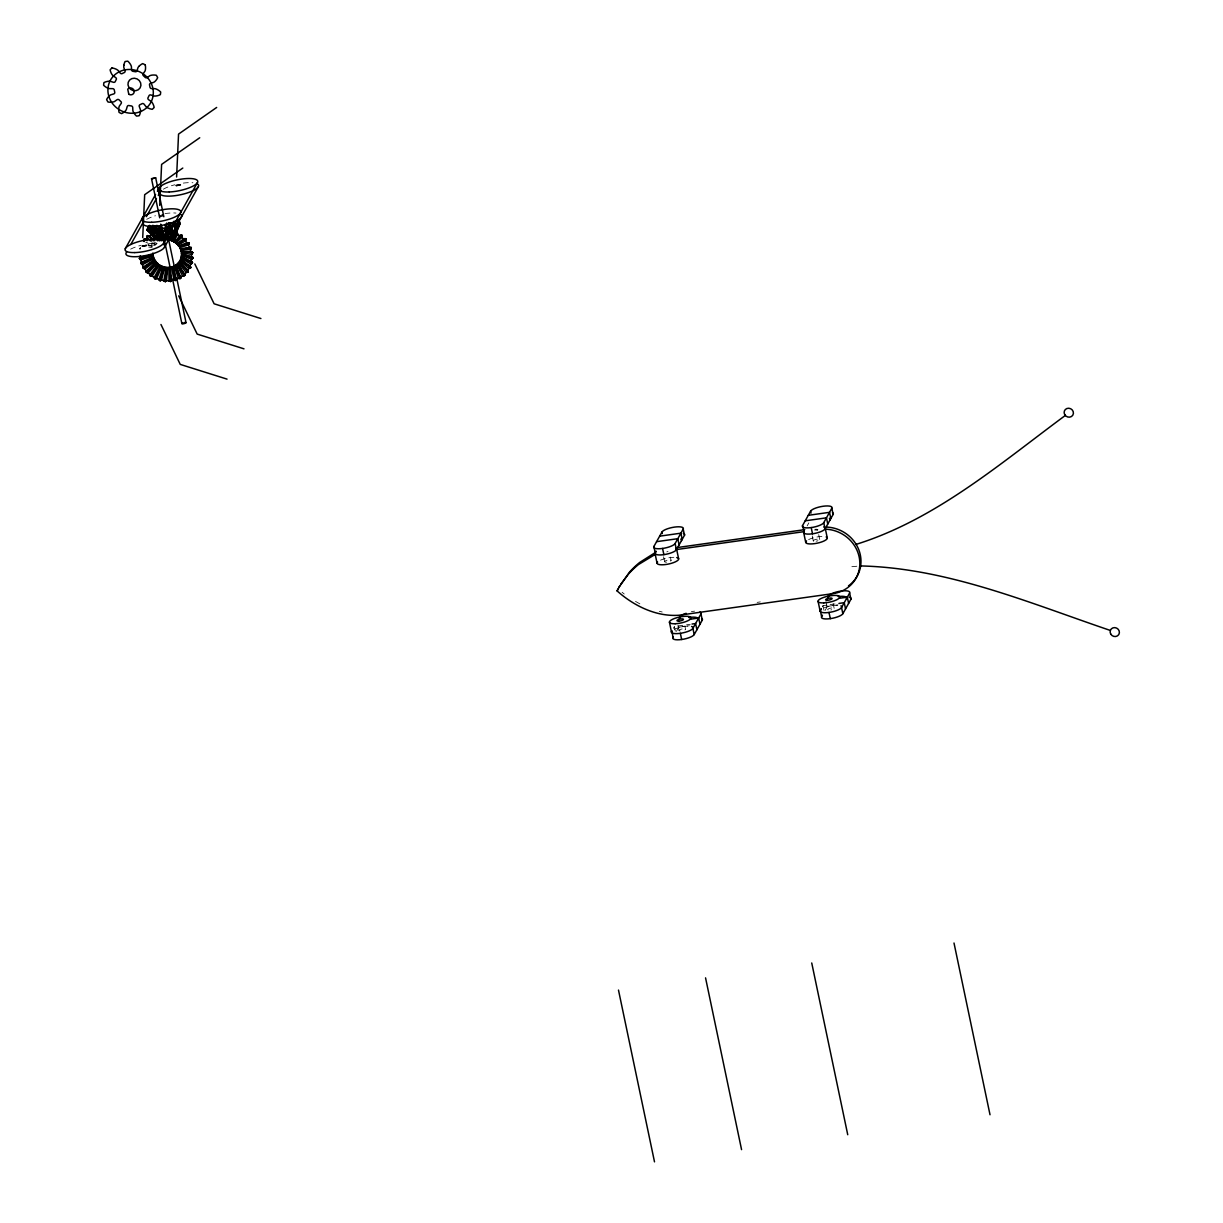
<?xml version="1.0" encoding="UTF-8"?>
<svg xmlns="http://www.w3.org/2000/svg" width="1223" height="1223" viewBox="0 0 1223 1223"><rect width="100%" height="100%" fill="white"/><g stroke="black" fill="none" stroke-linecap="round" stroke-linejoin="round"><path stroke-width="0.75" stroke-dasharray="5 3.75" d="M156.758 243.087L156.789 243.606A10.457 9.432 82.4 0 0 155.933 244.508L152.508 242.857M155.933 244.508C154.19 246.679 149.894 243.774 145.69 242.139M139.881 249.125L140.507 247.856M673.338 628.332L674.194 626.818M676.426 631.358L679.896 625.152M807.165 525.875L808.831 522.894M822.33 606.868L823.003 605.66L828.307 604.911M825.082 610.491L827.956 605.324M814.732 530.155L817.927 529.712M691.392 611.592L694.603 611.148M757.144 602.373L760.354 601.915M677.894 626.023L690.276 624.28M830.081 604.666L837.159 603.673M678.734 627.216L689.359 625.733M827.39 606.363L838 604.881M851.865 566.708L856.895 566.234M148.702 247.015L152.111 247.657M659.273 611.286L662.178 612.004M147.861 244.86L152.783 246.236M148.396 244.967L151.438 245.823M154.985 244.386L151.835 242.934L155.015 244.34A2.859 2.033 -80.5 0 1 155.428 244.31M153.12 243.102L155.734 244.371M639.889 603.872L632.887 599.943M153.594 241.695L156.789 243.606M622.125 592.284L624.234 594.011M818.707 534.619L819.746 539.542M833.123 603.413L834.162 608.335M812.24 535.934L813.264 540.856M825.968 601.456L827.696 609.65M823.003 605.66L823.981 610.323M670.403 557.122L671.091 560.394M684.834 625.916L685.522 629.203M663.585 556.786L664.624 561.709M678.016 625.595L679.04 630.502M674.362 626.528L675.325 631.175M163.378 189.183A19.813 5.504 -11.8 0 1 174.92 184.734M183.312 183.098A19.813 5.504 -11.8 0 1 192.928 182.762M130.647 249.14A19.813 5.504 -11.8 0 1 141.18 245.288M148.075 243.897A19.813 5.504 -11.8 0 1 156.957 243.239M146.714 219.33A19.813 5.504 -11.8 0 1 155.459 215.737M165.013 213.597A19.813 5.504 -11.8 0 1 175.99 213.062M155.046 245.181A2.645 1.819 -75.7 0 1 155.092 244.401M140.079 249.14A3.058 1.789 85.1 0 1 139.957 248.361M139.774 248.361A3.058 1.896 81.9 0 1 140.63 247.826M824.164 607.862A11.007 3.058 -11.8 0 1 837.709 605.263M828.032 609.971A3.302 0.917 -11.8 0 1 830.356 608.183A3.302 0.917 -11.8 0 1 834.147 608.473M831.732 609.742A3.302 0.917 -11.8 0 1 830.814 609.956M814.793 529.36A3.302 0.917 -11.8 0 1 817.438 529.421A3.302 0.917 -11.8 0 1 816.964 530.461M808.617 539.588A11.007 3.058 -11.8 0 1 823.859 536.5M813.616 541.178A3.302 0.917 -11.8 0 1 815.94 539.389A3.302 0.917 -11.8 0 1 819.716 539.679M817.958 540.749A3.302 0.917 -11.8 0 1 816.154 541.193M668.003 551.466A3.302 0.917 -11.8 0 1 666.81 551.909M660.512 560.18A11.007 3.058 -11.8 0 1 674.026 557.306M666.611 562.152A3.302 0.917 -11.8 0 1 664.96 561.189A3.302 0.917 -11.8 0 1 669.516 559.935A3.302 0.917 -11.8 0 1 670.51 561.082M674.393 629.249A11.007 3.058 -11.8 0 1 689.634 626.145M680.248 630.976A3.302 0.917 -11.8 0 1 679.713 629.784A3.302 0.917 -11.8 0 1 684.192 628.729A3.302 0.917 -11.8 0 1 684.941 629.876M151.79 246.327L148.304 245.426L151.82 246.266"/><path stroke-width="1.5" d="M168.85 232.125L168.881 226.821L166.848 227.417L167.276 232.599M172.856 232.248A3.058 2.828 -6.1 0 0 172.733 231.758A2.415 2.186 7.8 0 1 172.825 232.355L171.021 240.472M168.927 227.982L168.973 222.739M184.597 274.12L177.564 263.725L176.479 264.611A10.457 8.561 -5.2 0 1 175.393 265.33L180.545 278.385L180.836 277.3M169.11 228.365L169.202 222.647M150.979 234.663L151.576 232.722L152.722 233.104A3.012 2.4 -52.6 0 1 153.043 233.348L153.104 233.425M191.323 261.584L181.218 256.754A10.457 9.585 -27.5 0 0 181.386 255.5L181.646 255.362A2.859 2.339 -65.7 0 0 182.349 254.674L193.142 257.763L191.996 256.815M142.724 237.583L144.666 194.702L182.808 168.055M159.739 205.418L161.604 164.402L199.731 137.756M176.601 176.983L178.543 134.102L216.67 107.456M161.344 240.763C159.709 241.069 151.958 230.046 157.415 231.3A2.415 2.018 -39.2 0 1 157.828 231.835L162.72 240.32A10.457 10.09 -81.7 0 1 163.989 240.06C166.909 237.935 158.593 227.096 162.445 230.444A3.012 2.614 -27.3 0 1 162.674 230.811L160.763 224.115M156.254 262.226L146.439 272.347L147.907 272.943M170.18 229.695L170.654 222.678M167.475 267.531L165.395 281.535L166.542 280.786L167.536 267.394A10.457 7.995 12.4 0 0 168.85 267.378L170.303 267.378M167.796 231.04L167.765 230.964A3.012 2.691 -11.8 0 0 167.597 230.551L166.787 229.527A4.602 4.158 -23.1 0 1 167.796 230.964L168.254 239.998A10.457 10.365 -71.9 0 1 169.554 240.228L170.272 231.667A3.058 2.752 -0.8 0 1 171.939 230.734M164.004 240.014L160.198 231.346M176.372 279.44L175.837 280.388L172.993 266.675M154.557 259.964L155.474 260.927A10.457 7.904 42.2 0 0 156.315 261.967L146.347 270.956A19.904 17.458 36.3 0 1 144.88 269.075L155.504 260.912M167.826 231.407L167.841 231.33A19.904 19.354 41.7 0 1 170.18 231.835M171.021 240.579L171.021 240.518A10.457 10.426 -68.4 0 1 172.26 241.099L177.09 232.339L177.534 233.639A2.415 2.201 27 0 1 177.534 234.388L177.534 234.388A19.904 19.415 27.9 0 1 179.552 235.81L179.674 235.672M170.777 229.695L171.724 225.781M165.395 281.535L166.878 267.837L166.129 267.378L163.928 280.617A19.904 17.428 23.2 0 1 161.512 280.113L164.738 267.042A10.457 7.873 18.3 0 0 166.053 267.271L166.083 267.333M170.211 238.516A2.507 1.896 19.8 0 1 169.676 238.256A2.843 2.156 19.7 0 0 170.272 238.592L170.501 238.072A2.553 2.003 23 0 1 170.41 238.531M170.456 238.623L171.816 227.463A3.807 3.027 20.9 0 0 171.679 226.974L171.281 226.27M170.303 238.684L171.816 228.854M171.541 229.725L172.458 222.724M151.27 229.893A4.173 2.752 -50.8 0 0 151.377 231.804L152.86 230.612A2.782 1.804 -55.1 0 0 153.334 229.771L155.352 229.083L155.153 230.031A4.326 3.256 -49.7 0 0 155.306 231.162A6.956 5.412 -43.2 0 0 155.627 232.064L161.467 240.365A2.859 2.385 -43 0 1 161.91 239.647L156.422 230.643M161.207 239.234L155.352 229.083M176.479 264.611L182.624 275.725A2.415 1.376 -24 0 0 183.404 275.725L184.749 275.45L184.719 274.319M172.214 229.083L172.26 225.552M171.694 232.232L170.563 239.448A2.553 2.354 -6.1 0 1 170.991 240.182M172.535 227.279L173.07 223.931M177.473 234.571L173.605 241.741L177.06 232.324M171.801 232.263L170.914 240.014M167.123 228.946L167.429 237.675M142.082 264.596L141.058 262.593A2.415 1.162 63 0 1 141.333 262.288L153.594 257.136A10.457 8.209 54 0 1 153.242 255.897L153.135 255.836M144.513 268.999L143.213 267.226A3.012 1.361 53.4 0 1 143.29 266.981L154.71 259.673A10.457 8.041 48.2 0 1 154.113 258.496L153.349 257.38M173.131 226.362L174.063 221.149M155.611 232.08L157.11 230.612A2.782 2.186 -45.3 0 0 157.446 229.756L159.647 228.808L163.699 238.699M157.568 230.046A4.173 3.348 -44 0 1 156.116 232.003L161.696 240.35L162.292 239.555A1.544 1.238 -44.1 0 0 162.506 239.081L157.553 229.267M177.992 245.303C177.977 243.285 187.257 235.733 185.697 240.09A2.415 2.171 64.6 0 1 185.468 240.824L177.992 245.303A10.457 10.334 -48.1 0 1 178.803 246.358L186.981 242.781M176.051 243.132L181.814 237.247A2.415 2.201 46.5 0 0 181.906 236.498L181.677 235.106L175.929 242.032A2.645 2.415 39.7 0 0 175.134 242.215L181.738 235.152M152.294 234.877L148.426 231.071A6.956 3.226 -56.7 0 1 148.793 230.107A4.326 1.712 -59 0 1 149.191 229.098M174.614 224.91L175.393 221.47M162.766 231.055L165.457 239.891A10.457 10.258 -76.6 0 1 166.771 239.876L165.212 231.025A3.058 2.691 -17.5 0 1 166.802 229.802M154.22 277.453L160.687 265.529A10.457 7.797 30.3 0 1 159.54 264.841L152.156 276.123A19.904 17.367 29.8 0 0 154.22 277.376M147.662 228.869L149.114 226.209L151.3 228.93M173.635 241.695L173.651 241.65A10.457 10.457 0 0 1 174.767 242.444L174.965 242.276M151.148 229.511L149.084 226.27M178.13 245.028L178.161 244.921A2.859 2.66 55.3 0 0 178.237 244.065M154.954 240.534L149.145 236.238A2.415 1.819 -62.1 0 0 148.533 235.794C144.039 235.244 150.49 242.689 152.004 240.748M158.914 279.44L158.914 279.394A19.904 17.382 26.5 0 1 156.651 278.554L162.048 266.186A10.457 7.812 24.3 0 0 163.301 266.66L158.929 279.486A3.012 1.269 18.7 0 0 159.25 279.899L160.167 280.617L164.646 267.164M160.137 280.617L163.332 266.767M171.021 236.62L171.312 236.941A2.125 1.468 29.2 0 0 171.893 237.323A3.715 2.324 28.8 0 0 172.642 237.644L176.051 227.096M151.514 229.771L151.484 229.909A4.326 2.568 -57 0 0 151.377 230.918A6.956 4.479 -53 0 0 151.407 231.881L151.346 231.881M190.543 249.538A3.058 2.721 89.3 0 0 191.216 247.657L190.864 248.942A2.415 2.033 -85.3 0 1 190.406 249.553L180.714 250.134A10.457 10.029 -38.1 0 1 181.065 251.388L191.063 251.877M173.895 234.128L175.592 225.751M188.724 244.294L188.969 242.918L180.01 246.404A2.859 2.538 77.4 0 0 179.246 246.251L178.848 246.327M160.228 231.239L161.467 229.603M172.26 241.099L175.149 233.226M176.632 229.97C182.349 222.051 176.54 220.033 179.659 221.99A11.145 3.638 -34.6 0 1 179.781 222.112L176.724 230.062M180.285 248.743L180.561 248.728A2.859 2.446 -88 0 1 181.279 248.988L191.369 247.642L180.194 248.773A10.457 10.197 -43.2 0 0 179.598 247.612C179.796 244.111 192.638 243.056 187.318 242.689A4.602 4.066 75.4 0 1 188.892 242.934M175.592 233.44L178.94 225.2M160.075 239.57A2.324 1.559 -54.8 0 1 159.647 240.044L159.938 239.555A1.544 1.04 -54.9 0 0 160.228 239.097L160.305 238.867M175.072 234.954L178.955 225.231L178.054 223.977A2.782 1.315 34.8 0 0 177.427 223.305L177.09 223.09M169.554 240.228L170.563 239.448A2.859 2.599 2.8 0 0 169.829 239.922M156.315 230.688L161.421 240.35A2.843 2.217 -40.5 0 1 161.115 239.249M151.683 229.358L151.071 228.625M175.852 233.853L180.163 223.61A11.145 2.324 -34 0 0 180.194 223.457L178.161 221.791M167.123 237.751L166.206 230.581A6.956 5.916 0 0 1 165.288 229.909A4.326 3.776 -7.8 0 1 164.631 229.037L164.325 228.028L162.17 228.441L165.12 238.653A1.59 1.376 -23 0 1 165.029 239.234L164.31 240.105L160.748 231.621A6.956 5.901 -24.4 0 1 160.106 230.811A4.326 3.669 -33.5 0 1 159.709 229.863L159.647 228.808L158.256 228.93M166.695 230.428L166.725 230.383A11.145 1.101 -14.2 0 0 166.206 230.581L166.129 230.536M181.096 249.63L191.323 247.535M179.781 247.352L179.827 247.26A1.987 1.819 73.6 0 0 179.98 246.419L179.277 246.236M140.446 259.78L139.422 258.405L152.676 254.644M190.834 267.485L190.207 266.369A4.602 3.165 -45.2 0 1 190.727 267.501L181.035 260.025A2.645 1.819 -45.2 0 0 180.866 259.704L180.484 259.307A10.457 9.341 -22 0 0 180.897 258.129L181.952 257.426L181.218 256.754M156.468 278.676L155.092 278.722L161.94 266.262M147.173 229.786L155.413 237.889M182.105 251.8L181.371 252.779L191.522 254.384A2.415 1.942 -72.9 0 0 192.042 253.834L192.76 252.611L182.105 251.8A2.859 2.446 -77.3 0 1 181.677 252.58M825.617 529.177A34.122 31.859 29.2 0 1 859.631 559.889A34.122 31.859 29.2 0 1 832.97 593.629L679.01 615.245C656.155 616.896 633.789 605.828 617.08 590.908L619.862 585.649M169.156 267.654A1.697 0.887 -2.2 0 0 169.798 267.806L170.654 281.473L171.51 280.694M125.358 248.529L155.566 194.472M157.4 191.201L159.219 187.929M130.8 244.478L143.611 221.546M146.363 216.639L156.437 198.615M158.256 195.344L160.091 192.072M163.576 243.163L197.453 182.563M164.448 247.306L198.325 186.706M617.08 590.908L618.226 588.844M656.017 551.191L655.176 552.704L653.877 546.498L661.964 532.036A11.007 3.058 -11.8 0 1 674.5 527.098A11.007 3.058 -11.8 0 1 683.198 529.055L684.498 535.261L676.411 549.723L675.111 543.516L683.198 529.055M679.025 618.165L679.743 616.881A11.007 3.058 -11.8 0 1 686.164 613.319M699.816 612.066A11.007 3.058 -11.8 0 1 700.978 613.9L702.277 620.107L694.205 634.569A11.007 3.058 -11.8 0 1 681.654 639.507A11.007 3.058 -11.8 0 1 672.956 637.55L673.307 636.954M700.978 613.9L692.891 628.362L694.205 634.569M804.153 531.241L802.517 525.63L810.604 511.168A11.007 3.058 -11.8 0 1 823.14 506.246A11.007 3.058 -11.8 0 1 831.839 508.202L833.138 514.409L825.066 528.871L823.752 522.649L831.839 508.202M821.321 608.672L820.312 610.491L821.611 616.698A11.007 3.058 -11.8 0 0 830.31 618.639A11.007 3.058 -11.8 0 0 842.846 613.717L850.933 599.255L849.633 593.048A11.007 3.058 -11.8 0 0 840.935 591.091A11.007 3.058 -11.8 0 0 828.384 596.029L827.665 597.313M821.611 616.698L822.452 615.184M849.633 593.048L841.546 607.51L842.846 613.717M148.549 231.208L149.756 230.046A2.782 1.284 -58.6 0 0 150.307 229.236L151.453 228.716M150.689 228.594L153.028 231.346M149.359 228.64L148.809 228.074M618.7 587.713L629.539 572.089A96.357 89.952 29.2 0 1 639.629 562.488L654.488 553.056M175.974 243.331L175.99 243.285A10.457 10.411 -52.3 0 1 176.968 244.218L185.713 238.699L183.909 238.775A4.602 4.158 58.5 0 1 185.636 238.73M177.947 222.571L177.259 222.112L177.396 223.32M620.642 584.395L628.393 574.153A96.357 89.952 29.2 0 1 638.482 564.552L655.727 554.095M148.916 227.921L147.188 229.985A11.145 2.767 10.8 0 1 147.142 229.863L152.63 235.152M148.228 227.432L149.573 225.582M151.912 276.199L150.521 275.955L158.654 264.764A2.645 1.101 33.9 0 0 159.021 264.734M174.767 242.444L179.598 235.733M150.521 275.955L158.317 264.107M148.197 227.463L147.723 228.089A11.145 4.066 10.6 0 0 147.54 228.349L147.616 228.258M139.789 257.778L139.422 258.405A3.058 1.651 64.9 0 1 139.942 257.579L139.789 257.778A2.415 1.254 71.7 0 1 140.232 257.457L152.982 254.476A10.457 8.423 59.9 0 1 152.89 253.207L152.768 253.1M193.142 257.763L192.24 258.817A2.415 1.85 -61.8 0 1 191.629 259.245L181.432 255.485M147.754 228.059L148.151 227.524A4.173 1.192 -55.6 0 0 146.852 230.062M186.385 272.408L186.416 272.408A3.012 1.88 -33.6 0 0 186.905 272.301L188.235 271.751L187.899 270.619A4.602 2.935 -36 0 1 188.097 271.781M188.189 271.812L179.292 261.676L187.715 270.436A19.904 18.36 7.3 0 0 188.755 268.464L189.183 268.403A4.602 3.379 -45.5 0 0 190.849 267.654M165.411 230.688L166.787 229.527L167.52 237.063M185.361 240.977L185.422 240.9A19.904 19.323 14.7 0 1 186.813 242.857L186.89 242.811M188.709 244.294A2.415 2.11 80.7 0 1 188.373 244.982L179.628 247.566M157.278 263.067L148.182 272.928A19.904 17.397 33.1 0 0 149.97 274.518L158.333 263.954A10.457 7.827 36.3 0 1 157.339 263.052L156.422 262.777L146.531 272.423M180.805 250.073L180.897 249.966A2.553 2.278 89.3 0 0 181.356 249.033L180.668 248.743M159.005 239.998L151.744 231.881M151.683 231.957L151.713 231.927A4.173 2.798 -54.8 0 0 153.441 230.138M175.225 233.165L177.014 232.309A4.602 4.204 20 0 0 175.363 233.058M170.501 231.361L171.984 230.428M176.968 244.218L183.664 238.898M184.749 275.45L177.671 264.458L184.719 275.481M1065.294 415.468C999.665 464.021 935.014 519.897 855.764 544.464M143.259 268.219L154.602 260.438L143.198 268.127A4.602 2.232 48.2 0 1 143.152 267.057M174.553 224.436L175.363 223.916M172.214 235.978L172.321 236.467A1.636 1.055 32.3 0 1 172.535 236.849L172.642 237.705M159.709 215.508C157.981 217.556 166.466 215.019 162.139 214.835M161.237 280.373L160.213 280.633M154.113 258.496L142.388 264.718A19.904 17.565 39.5 0 0 143.458 266.828M153.762 258.175A2.859 1.376 60.6 0 1 153.318 257.732L140.859 263.526A3.058 1.559 56.5 0 1 141.088 262.456M140.828 263.419L153.242 257.778M182.762 322.887C179.445 325.364 189.947 322.322 184.153 322.52M180.989 258.114L190.757 264.015A2.415 1.727 -51.6 0 0 191.415 263.664L192.5 262.685L191.537 261.676A4.602 3.379 -55 0 1 192.408 262.746A3.058 2.385 -55.2 0 1 190.864 264.092M140.676 259.979L153.196 255.882M175.76 280.419L172.81 267.088L171.633 266.996L173.926 280.006A2.415 1.177 -6.5 0 0 174.537 280.205L175.76 280.419A3.058 1.712 -10.6 0 1 173.941 280.174M181.065 251.388L192.76 252.58L191.323 251.877A4.602 3.776 -76.9 0 1 192.684 252.611A3.058 2.629 -77.3 0 1 191.644 254.399M190.895 251.907L190.987 251.877A19.904 19.094 7.3 0 0 190.268 249.66M191.461 259.322L191.552 259.291A19.904 18.758 5.5 0 1 191.17 261.569M139.437 258.527L152.906 255.622M180.117 260.545L179.873 260.575A10.457 9.081 -16.5 0 1 179.231 261.646L179.261 261.661M179.567 262.532A2.859 1.957 -36.4 0 1 178.741 262.823L179.552 262.456L188.174 271.842A4.602 3.165 -36.4 0 1 186.431 272.561M165.105 238.347L165.885 238.195L165.12 238.684M160.748 231.621L161.283 231.468A4.173 3.623 -22.9 0 0 162.307 229.465M659.656 536.163L680.89 533.182L682.189 539.389M808.296 515.311L829.53 512.33L830.83 518.537M656.568 541.667L677.802 538.701L679.101 544.908M805.223 520.815L826.458 517.833L827.757 524.04M677.221 547.552L804.749 529.651M676.181 549.601L803.587 531.715M689.818 619.281L698.669 618.028L699.969 624.234M840.232 598.169L847.31 597.176L848.624 603.382M692.05 624.036L695.597 623.547L696.896 629.753M838.932 603.428L844.237 602.679L845.536 608.886M181.325 252.794A10.457 9.815 -32.8 0 1 181.417 254.078L193.142 257.656M181.417 254.078L191.69 256.754M159.418 264.887L158.654 264.764M162.567 238.653L163.714 239.066A2.843 2.4 -21.2 0 0 164.371 240.06A2.507 2.11 -20.7 0 1 163.897 239.494M178.604 262.762L178.375 262.762A10.457 8.821 -10.9 0 1 177.503 263.679L177.534 263.694M181.646 235.076L179.873 235.535A4.602 4.204 39.7 0 1 181.631 235.183A3.058 2.859 34.7 0 1 181.891 237.155M162.934 238.623L163.699 238.546M141.379 262.272L141.425 262.272A19.904 17.688 42.5 0 1 140.798 260.025M140.232 257.472L140.339 257.472A19.904 17.856 45.3 0 1 140.202 255.943M180.454 278.538A4.602 2.752 -19.1 0 1 178.665 278.508L178.787 278.37A3.012 1.605 -15.9 0 0 179.215 278.416L180.515 278.401L174.675 266.125M860.258 565.928C947.152 567.824 1029.155 602.924 1110.346 630.441M188.755 268.464L179.873 260.575M186.125 272.408L178.375 262.762M180.484 259.307L189.978 266.217M174.293 266.079L174.17 266.033A10.457 8.347 0.6 0 1 172.963 266.522L176.357 279.241A19.904 17.795 14.1 0 0 178.436 278.248L174.17 266.033M171.969 267.118L172.061 267.134A2.859 1.59 -10.6 0 0 172.611 267.302M260.912 318.53L214.117 303.793L194.809 263.908M243.988 348.83L197.178 334.093L178.68 295.859M227.05 379.13L180.24 364.393L160.947 324.492M147.157 240.686L144.008 239.219L144.115 241.558M165.35 281.535L164.325 280.984A3.012 1.315 10.1 0 1 164.065 280.755M155.092 278.722L154.404 277.896A3.012 1.238 27.4 0 1 154.266 277.621M171.296 229.053L171.373 229.083A6.956 5.427 19 0 1 170.303 228.548A4.326 3.577 15.7 0 1 169.431 227.768L169.263 227.463M178.268 221.332L179.46 221.867L177.962 221.149M178.145 222.693L178.268 222.769A4.326 1.437 35.2 0 0 179.307 223.35M151.576 178.864L155.703 177.885L151.499 178.65L159.709 217.816M147.402 235.626L154.19 240.427L147.494 235.565A4.602 3.394 -65.9 0 0 147.234 237.43M166.236 267.485L166.313 267.531A2.859 1.422 6.2 0 0 166.787 267.898M157.599 240.778L151.01 234.938A19.904 18.819 52.9 0 0 149.145 236.238L149.099 236.161M165.457 239.891L161.421 229.603A4.602 3.959 -30.8 0 0 160.351 231.101M171.587 266.95L171.602 266.981A10.457 8.148 6.4 0 1 170.303 267.226L171.556 280.51M152.462 234.954L148.671 231.178A4.173 2.033 -58.9 0 0 150.337 229.725M168.866 267.409L168.988 280.786A2.415 1.101 2.2 0 0 169.523 281.076L170.654 281.473A3.058 1.605 -2.2 0 1 168.988 280.954M153.043 233.348L153.058 233.379A4.602 3.684 -61.1 0 0 151.698 232.66A4.602 3.608 -55.4 0 0 151.102 234.48M151.576 232.722L159.219 240.717M151.683 232.66L159.28 240.686M181.661 256.983L181.768 257.105A2.859 2.094 -53.6 0 1 181.921 257.396L192.485 262.792L181.967 257.38A2.859 2.232 -55.2 0 1 181.294 258.038M151.346 231.911L157.798 238.882M163.423 266.874L163.485 266.935A2.859 1.361 14.6 0 0 163.851 267.348M151.912 228.823L154.052 231.606M149.726 225.368L153.96 230.994M151.606 226.087L155.566 231.789M152.921 225.231L156.651 231.239M149.955 274.747A3.012 1.254 36.1 0 0 150.016 275.037L150.46 275.909M153.196 233.547L153.257 233.685A19.904 19.002 52.2 0 1 155.382 232.783M154.48 225.903L157.003 230.291M155.138 226.087L157.691 230.704M160.717 265.697L161.161 266.262A2.859 1.192 26.1 0 0 161.512 266.217M156.941 225.322L159.158 230.092M175.393 265.33L180.759 277.086A19.904 17.963 11.5 0 0 182.563 275.695M165.64 234.755L166.45 238.607A2.843 2.385 2.2 0 0 167.031 239.204M159.25 226.362L161.146 231.239M159.372 226.454L160.748 229.985M159.785 226.331L161.084 229.878M158.348 264.229L158.379 264.29A2.859 1.315 31.4 0 0 158.486 264.703M167.092 228.946A2.782 2.4 0.7 0 0 167.092 228.105L166.97 227.799M164.524 228.732L164.983 231.392M954.001 943.009L990.019 1114.764M825.219 528.168L827.283 538.013M810.604 511.168L811.017 513.11M828.384 596.029L828.552 596.793M802.517 525.63A11.007 3.058 -11.8 0 0 811.216 527.587L812.515 533.794M828.995 612.433L830.31 618.639M803.664 532.54L805.728 542.385M818.08 601.334L820.144 611.179M811.736 962.975L847.738 1134.73M676.579 549.02L678.643 558.865M661.964 532.036L662.285 533.58M679.743 616.881L679.988 618.043M653.877 546.498A11.007 3.058 -11.8 0 0 662.576 548.454L663.875 554.661M680.355 633.3L681.654 639.507M672.956 637.55L671.993 630.747A11.007 3.058 -11.8 0 0 683.428 632.734A11.007 3.058 -11.8 0 0 691.561 626.466M655.008 553.408L657.072 563.237M669.44 622.201L671.488 632.046M705.549 977.865L741.566 1149.635M618.486 990.08L654.504 1161.85M155.673 177.778L163.836 216.777M165.395 224.206L166.573 229.771M168.514 239.066L174.354 266.92M176.693 278.064L186.034 322.643M161.253 225.246L162.43 230.811M163.989 238.24L170.211 267.959M172.55 279.104L181.891 323.682M146.225 271.43L146.439 272.347A3.058 1.437 39.8 0 1 146.133 271.231M165.166 224.94L165.885 230.092M166.71 229.511L167.444 237.063M176.081 242.72L175.974 242.078A2.553 2.385 34.7 0 1 176.112 242.934M166.802 222.938L167.306 229.893M162.781 231.147L162.797 231.239A19.904 19.262 46.7 0 1 165.166 231.193M169.875 267.806L170.761 281.458M173.651 241.344L173.666 241.435A2.859 2.675 13.5 0 0 173.437 240.534M162.185 228.64L162.2 229.175A2.782 2.4 -25.7 0 1 162.002 230.031L161.237 231.544L164.585 240.075A2.324 2.018 -22.9 0 0 165.074 239.265M168.774 222.693L168.774 228.395M163.974 244.799A19.813 5.504 -11.8 0 1 145.369 255.592A19.813 5.504 -11.8 0 1 126.688 251.999M197.392 183.909A19.813 5.504 -11.8 0 1 179.231 195.007A19.813 5.504 -11.8 0 1 160.993 190.941M180.897 214.499A19.813 5.504 -11.8 0 1 162.292 225.292A19.813 5.504 -11.8 0 1 143.626 221.699M147.31 229.771A6.956 1.773 -56.4 0 1 147.815 228.823M174.339 226.714A4.326 3.073 28.9 0 1 173.574 226.194M175.699 227.386A6.956 4.51 29.1 0 1 174.599 226.882M176.632 224.497A4.326 2.339 34.4 0 0 177.717 225.063A6.956 3.272 32.9 0 0 178.787 225.521M180.301 223.763A6.956 1.819 32.8 0 1 179.368 223.412M172.581 237.583A3.638 2.263 28.7 0 1 171.923 237.277M177.335 244.05A2.859 2.584 60.6 0 1 178.145 244.05M165.181 281.626A4.602 2.278 6.2 0 1 163.851 280.786M168.912 280.709A19.904 17.519 20 0 1 166.542 280.74M173.819 279.929A19.904 17.642 17 0 1 171.541 280.419M186.049 272.393A19.904 18.162 9.2 0 1 184.49 274.044M189.183 268.387A3.012 2.033 -42.7 0 0 189.611 268.219L190.803 267.547L181.019 260.071A2.553 1.88 -45.5 0 1 180.301 260.56M190.589 264.046A19.904 18.559 6.1 0 1 189.84 266.171M191.354 254.46A19.904 18.941 5.8 0 1 191.537 256.754M189.733 247.092A4.602 3.944 -89.9 0 1 191.277 247.612M188.25 245.104A19.904 19.232 10.2 0 1 189.305 247.214M181.723 237.415A19.904 19.4 20.8 0 1 183.526 239.005M172.779 232.538A19.904 19.415 35.2 0 1 175.042 233.379M161.558 229.603A4.602 4.021 -37.6 0 1 162.69 230.795M157.874 232.003A19.904 19.14 50.2 0 1 160.167 231.514M155.535 232.339A4.602 3.791 -43.8 0 1 156.422 230.795M147.203 237.904A19.904 18.635 52.6 0 0 145.659 239.54L145.598 239.479A2.415 1.697 -72.1 0 0 145.017 239.234L144.008 239.219A4.602 3.18 -75.7 0 0 144.085 241.084M142.082 264.382A4.602 2.156 59.8 0 1 140.966 263.312M146.256 271.445A2.415 1.024 45.6 0 1 146.286 271.032M172.489 236.956A2.553 1.636 32.3 0 1 172.672 237.522M162.399 239.555A2.4 1.926 -44 0 1 161.772 240.32M161.482 240.274A2.507 1.957 -40 0 1 161.207 239.754M178.13 222.082A4.173 0.963 34.7 0 1 179.567 223.259M179.613 223.075A4.173 0.978 31.5 0 1 178.099 222.372M177.366 223.595A4.173 1.88 35.4 0 1 178.527 225.078M178.497 224.971A4.173 1.835 32 0 1 176.739 224.206M175.271 225.598A4.816 3.088 32.2 0 1 175.822 227.004M175.623 226.912A4.173 2.599 28.7 0 1 173.697 225.965M171.587 226.958A4.173 3.272 23.1 0 1 171.648 228.793M171.403 228.747A4.173 3.165 19.8 0 1 169.554 227.631M167.154 228.411A4.173 3.593 4 0 1 166.618 230.337M166.282 230.276A4.173 3.486 2.6 0 1 164.692 228.991M160.855 231.361A4.173 3.516 -20.7 0 1 159.663 229.863M155.703 231.896A4.173 3.272 -40 0 1 155.015 230.199M148.335 231.147A4.173 2.033 -55.3 0 1 148.854 229.037M148.472 228.976A4.173 1.147 -58.8 0 1 147.127 230.153M152.951 255.515A2.553 1.284 68.5 0 1 152.554 254.965M164.188 239.693A1.697 1.452 -32.2 0 1 164.769 239.142A2.859 2.507 -37.6 0 1 165.273 239.463M172.581 240.824A2.645 2.415 20.1 0 1 173.36 240.549M181.539 251.464A1.697 1.406 -78.7 0 1 181.982 251.846M181.906 254.231A2.859 2.232 -64 0 1 182.288 254.598M177.61 264.565A2.859 1.835 -27.6 0 1 176.831 264.718M175.271 266.186A2.553 1.529 -19.1 0 1 174.507 266.201M160.763 265.941A2.553 1.192 23 0 0 161.039 266.278L155.061 278.706A4.602 1.896 25.1 0 0 156.192 278.569M156.834 262.853A2.645 1.116 42.5 0 1 156.406 262.624M155.061 260.621A2.645 1.177 51.2 0 1 154.618 260.3M140.569 259.735A3.058 1.513 67.6 0 1 139.667 258.389M144.054 239.387A3.058 2.171 -80.5 0 1 145.384 239.341M147.509 235.733A3.058 2.324 -71.2 0 1 148.916 235.993M156.376 230.841A3.058 2.568 -50.1 0 1 157.782 231.728M176.983 232.492A3.058 2.859 13.5 0 1 177.595 234.296M185.575 238.791A3.058 2.843 55.3 0 1 185.56 240.793M188.831 242.98A3.058 2.798 73.6 0 1 188.48 244.967M191.843 256.738A3.058 2.4 -67 0 1 192.898 257.824M193.035 257.747A3.058 2.507 -65.7 0 1 191.751 259.307M184.719 274.38A4.602 2.706 -27 0 1 184.627 275.435M184.673 275.481A3.058 1.957 -27.6 0 1 182.777 275.878M180.79 277.376A4.602 2.492 -18.2 0 1 180.423 278.324M176.265 279.547A4.602 2.308 -9.5 0 1 175.669 280.327M171.342 280.77A3.058 1.422 -2 0 1 170.486 281.29M166.221 281.015A3.058 1.345 6.7 0 1 165.227 281.336M161.115 280.266A3.058 1.284 15.4 0 1 160.014 280.373M159.892 280.648A4.602 2.186 14.6 0 1 158.868 279.685M154.862 278.706A4.602 2.14 23 0 1 154.113 277.652M151.683 276.031A4.602 1.896 33.8 0 1 150.46 275.725M150.261 275.878A4.602 2.125 31.4 0 1 149.802 274.793M147.769 272.729A4.602 1.942 42.5 0 1 146.5 272.163M144.528 268.846A3.058 1.33 50.2 0 1 143.366 267.975M111.996 67.922A29.062 27.12 29.2 0 0 110.116 69.803A15.073 14.064 29.2 0 0 111.461 73.625A11.252 10.503 29.2 0 0 111.92 74.358A9.341 8.729 29.2 0 0 112.409 75.046A6.803 6.344 29.2 0 0 112.959 75.673L115.65 77.553A1.651 1.544 29.2 0 1 116.216 79.633A18.284 17.076 29.2 0 0 115.329 81.452A1.651 1.544 29.2 0 1 113.357 82.277L110.238 81.268A6.803 6.344 29.2 0 0 109 81.222A9.341 8.729 29.2 0 0 108.144 81.284A11.252 10.503 29.2 0 0 107.303 81.437A15.073 14.064 29.2 0 0 103.909 82.614A29.062 27.12 29.2 0 0 103.588 85.258A15.073 14.064 29.2 0 0 106.967 87.72A11.252 10.503 29.2 0 0 107.762 88.087A9.341 8.729 29.2 0 0 108.572 88.392A6.803 6.344 29.2 0 0 109.367 88.591L112.608 88.652A1.651 1.544 29.2 0 1 114.32 90.074A18.284 17.076 29.2 0 0 114.733 92.122A1.651 1.544 29.2 0 1 113.724 93.942L110.682 94.859A6.803 6.344 29.2 0 0 109.688 95.532A9.341 8.729 29.2 0 0 109.076 96.067A11.252 10.503 29.2 0 0 108.511 96.663A15.073 14.064 29.2 0 0 106.6 99.583A29.062 27.12 29.2 0 0 107.976 102.013A15.073 14.064 29.2 0 0 112.088 102.166A11.252 10.503 29.2 0 0 112.929 102.013A9.341 8.729 29.2 0 0 113.739 101.815A6.803 6.344 29.2 0 0 114.488 101.54L117.026 99.736A1.651 1.544 29.2 0 1 119.227 99.98A18.284 17.076 29.2 0 0 120.787 101.448A1.651 1.544 29.2 0 1 121.108 103.573L119.334 106.08A6.803 6.344 29.2 0 0 118.967 107.196A9.341 8.729 29.2 0 0 118.814 108.006A11.252 10.503 29.2 0 0 118.738 108.832A15.073 14.064 29.2 0 0 119.059 112.378A29.062 27.12 29.2 0 0 121.581 113.632A15.073 14.064 29.2 0 0 124.868 111.431A11.252 10.503 29.2 0 0 125.434 110.834A9.341 8.729 29.2 0 0 125.938 110.208A6.803 6.344 29.2 0 0 126.351 109.535L127.207 106.584A1.651 1.544 29.2 0 1 129.057 105.545A18.284 17.076 29.2 0 0 131.182 105.897A1.651 1.544 29.2 0 1 132.711 107.486L132.864 110.62A6.803 6.344 29.2 0 0 133.261 111.782A9.341 8.729 29.2 0 0 133.643 112.531A11.252 10.503 29.2 0 0 134.102 113.28A15.073 14.064 29.2 0 0 136.502 116.093A29.062 27.12 29.2 0 0 139.239 115.711A15.073 14.064 29.2 0 0 140.431 111.996A11.252 10.503 29.2 0 0 140.492 111.171A9.341 8.729 29.2 0 0 140.507 110.36A6.803 6.344 29.2 0 0 140.416 109.566L139.284 106.569A1.651 1.544 29.2 0 1 140.079 104.643A18.284 17.076 29.2 0 0 141.929 103.741A1.651 1.544 29.2 0 1 144.1 104.215L146.118 106.768A6.803 6.344 29.2 0 0 147.142 107.517A9.341 8.729 29.2 0 0 147.907 107.945A11.252 10.503 29.2 0 0 148.702 108.312A15.073 14.064 29.2 0 0 152.279 109.321A29.062 27.12 29.2 0 0 154.174 107.456A15.073 14.064 29.2 0 0 152.814 103.634A11.252 10.503 29.2 0 0 152.371 102.9A9.341 8.729 29.2 0 0 151.881 102.197A6.803 6.344 29.2 0 0 151.331 101.585L148.625 99.705A1.651 1.544 29.2 0 1 148.059 97.626A18.284 17.076 29.2 0 0 148.946 95.807A1.651 1.544 29.2 0 1 150.918 94.981L154.037 95.99A6.803 6.344 29.2 0 0 155.29 96.036A9.341 8.729 29.2 0 0 156.131 95.96A11.252 10.503 29.2 0 0 156.987 95.822A15.073 14.064 29.2 0 0 160.366 94.645A29.062 27.12 29.2 0 0 160.687 91.985A15.073 14.064 29.2 0 0 157.324 89.539A11.252 10.503 29.2 0 0 156.513 89.172A9.341 8.729 29.2 0 0 155.718 88.866A6.803 6.344 29.2 0 0 154.908 88.652L151.667 88.606A1.651 1.544 29.2 0 1 149.97 87.169A18.284 17.076 29.2 0 0 149.542 85.136A1.651 1.544 29.2 0 1 150.567 83.317L153.594 82.384A6.803 6.344 29.2 0 0 154.587 81.727A9.341 8.729 29.2 0 0 155.199 81.192A11.252 10.503 29.2 0 0 155.78 80.58A15.073 14.064 29.2 0 0 157.675 77.66A29.062 27.12 29.2 0 0 156.315 75.245A15.073 14.064 29.2 0 0 152.202 75.092A11.252 10.503 29.2 0 0 151.362 75.245A9.341 8.729 29.2 0 0 150.551 75.444A6.803 6.344 29.2 0 0 149.802 75.719L147.264 77.523A1.651 1.544 29.2 0 1 145.063 77.278A18.284 17.076 29.2 0 0 143.488 75.795A1.651 1.544 29.2 0 1 143.167 73.686L144.956 71.179A6.803 6.344 29.2 0 0 145.323 70.063A9.341 8.729 29.2 0 0 145.461 69.252A11.252 10.503 29.2 0 0 145.537 68.412A15.073 14.064 29.2 0 0 145.231 64.88M145.247 64.88A29.062 27.12 29.2 0 0 142.694 63.611A15.073 14.064 29.2 0 0 139.422 65.828M139.422 65.828A11.252 10.503 29.2 0 0 138.856 66.424A9.341 8.729 29.2 0 0 138.352 67.051A6.803 6.344 29.2 0 0 137.939 67.708L137.068 70.674A1.651 1.544 29.2 0 1 135.218 71.714A18.284 17.076 29.2 0 0 133.108 71.362A1.651 1.544 29.2 0 1 131.564 69.757L131.411 66.638A6.803 6.344 29.2 0 0 131.014 65.476A9.341 8.729 29.2 0 0 130.632 64.712A11.252 10.503 29.2 0 0 130.188 63.978A15.073 14.064 29.2 0 0 127.788 61.165A29.062 27.12 29.2 0 0 125.052 61.532A15.073 14.064 29.2 0 0 123.859 65.262M123.875 65.262A11.252 10.503 29.2 0 0 123.783 66.088A9.341 8.729 29.2 0 0 123.783 66.898A6.803 6.344 29.2 0 0 123.859 67.693L125.006 70.674A1.651 1.544 29.2 0 1 124.196 72.616A18.284 17.076 29.2 0 0 122.346 73.518A1.651 1.544 29.2 0 1 120.175 73.044L118.157 70.491A6.803 6.344 29.2 0 0 117.133 69.742A9.341 8.729 29.2 0 0 116.384 69.314A11.252 10.503 29.2 0 0 115.573 68.947A15.073 14.064 29.2 0 0 111.996 67.938M840.904 605.874A11.007 3.058 -11.8 0 1 830.539 612.188A11.007 3.058 -11.8 0 1 821.275 609.451M823.721 526.975A11.007 3.058 -11.8 0 1 815.588 533.243A11.007 3.058 -11.8 0 1 804.199 531.332M826.152 536.943A11.007 3.058 -11.8 0 1 816.888 543.241A11.007 3.058 -11.8 0 1 806.538 540.918M675.769 548.103A11.007 3.058 -11.8 0 1 665.404 554.401A11.007 3.058 -11.8 0 1 656.155 551.665M676.732 557.566A11.007 3.058 -11.8 0 1 669.378 563.849A11.007 3.058 -11.8 0 1 657.622 562.045M680.722 539.114A11.007 3.058 -11.8 0 1 681.41 540.765M675.111 543.516A11.007 3.058 -11.8 0 1 662.576 548.454M683.336 533.427A11.007 3.058 -11.8 0 1 684.498 535.261M688.824 617.508A11.007 3.058 -11.8 0 1 697.905 619.404M701.605 618.471A11.007 3.058 -11.8 0 1 702.277 620.107M829.362 518.262A11.007 3.058 -11.8 0 1 830.065 519.913M823.752 522.649A11.007 3.058 -11.8 0 1 811.216 527.587M832.466 512.758A11.007 3.058 -11.8 0 1 833.138 514.409M838.244 596.549A11.007 3.058 -11.8 0 1 846.545 598.551M849.175 597.252A11.007 3.058 -11.8 0 1 850.933 599.255M826.779 527.113A34.122 31.859 29.2 0 1 858.974 550.228A34.122 31.859 29.2 0 1 848.487 585.863M142.372 246.205L146.577 245.395L142.388 246.159M176.234 185.606L180.438 184.795L176.28 185.514M149.649 226.408L149.94 225.659L149.665 226.377M162.078 239.662L161.91 239.57A2.553 2.156 -50.1 0 1 162.46 239.922L162.078 239.662M128.797 94.247L127.727 89.157A3.638 3.394 29.2 0 1 132.634 88.652A3.638 3.394 29.2 0 1 133.628 93.391A3.638 3.394 29.2 0 1 128.797 94.247M134.775 252.58A19.813 5.504 -11.8 0 0 163.897 242.093A19.813 5.504 -11.8 0 0 134.744 242.857A19.813 5.504 -11.8 0 0 134.775 252.58M169.309 191.965A19.813 5.504 -11.8 0 0 197.744 181.279A19.813 5.504 -11.8 0 0 167.964 182.487A19.813 5.504 -11.8 0 0 169.309 191.965M151.713 222.28A19.813 5.504 -11.8 0 0 180.821 211.793A19.813 5.504 -11.8 0 0 151.667 212.557A19.813 5.504 -11.8 0 0 151.713 222.28M128.858 87.368A6.604 6.161 29.2 0 0 140.11 87.888A6.604 6.161 29.2 0 0 134.377 78.226A6.604 6.161 29.2 0 0 128.858 87.368M111.415 101.968A23.054 21.525 29.2 0 0 150.719 102.656A23.054 21.525 29.2 0 0 129.684 69.466A23.054 21.525 29.2 0 0 111.415 101.968M823.798 602.893A11.007 3.058 -11.8 0 0 839.651 596.962A11.007 3.058 -11.8 0 0 823.14 597.604A11.007 3.058 -11.8 0 0 823.798 602.893M827.344 600.279A3.302 0.917 -11.8 0 0 832.099 598.49A3.302 0.917 -11.8 0 0 827.145 598.689A3.302 0.917 -11.8 0 0 827.344 600.279M675.157 623.745A11.007 3.058 -11.8 0 0 690.995 617.829A11.007 3.058 -11.8 0 0 674.5 618.471A11.007 3.058 -11.8 0 0 675.157 623.745M678.704 621.131A3.302 0.917 -11.8 0 0 683.458 619.358A3.302 0.917 -11.8 0 0 678.505 619.541A3.302 0.917 -11.8 0 0 678.704 621.131M1110.729 634.064A4.724 4.403 29.2 0 0 1118.77 634.569A4.724 4.403 29.2 0 0 1114.795 627.613A4.724 4.403 29.2 0 0 1110.729 634.064M1064.744 414.689A4.724 4.403 29.2 0 0 1072.785 415.209A4.724 4.403 29.2 0 0 1068.81 408.237A4.724 4.403 29.2 0 0 1064.744 414.689"/></g></svg>
